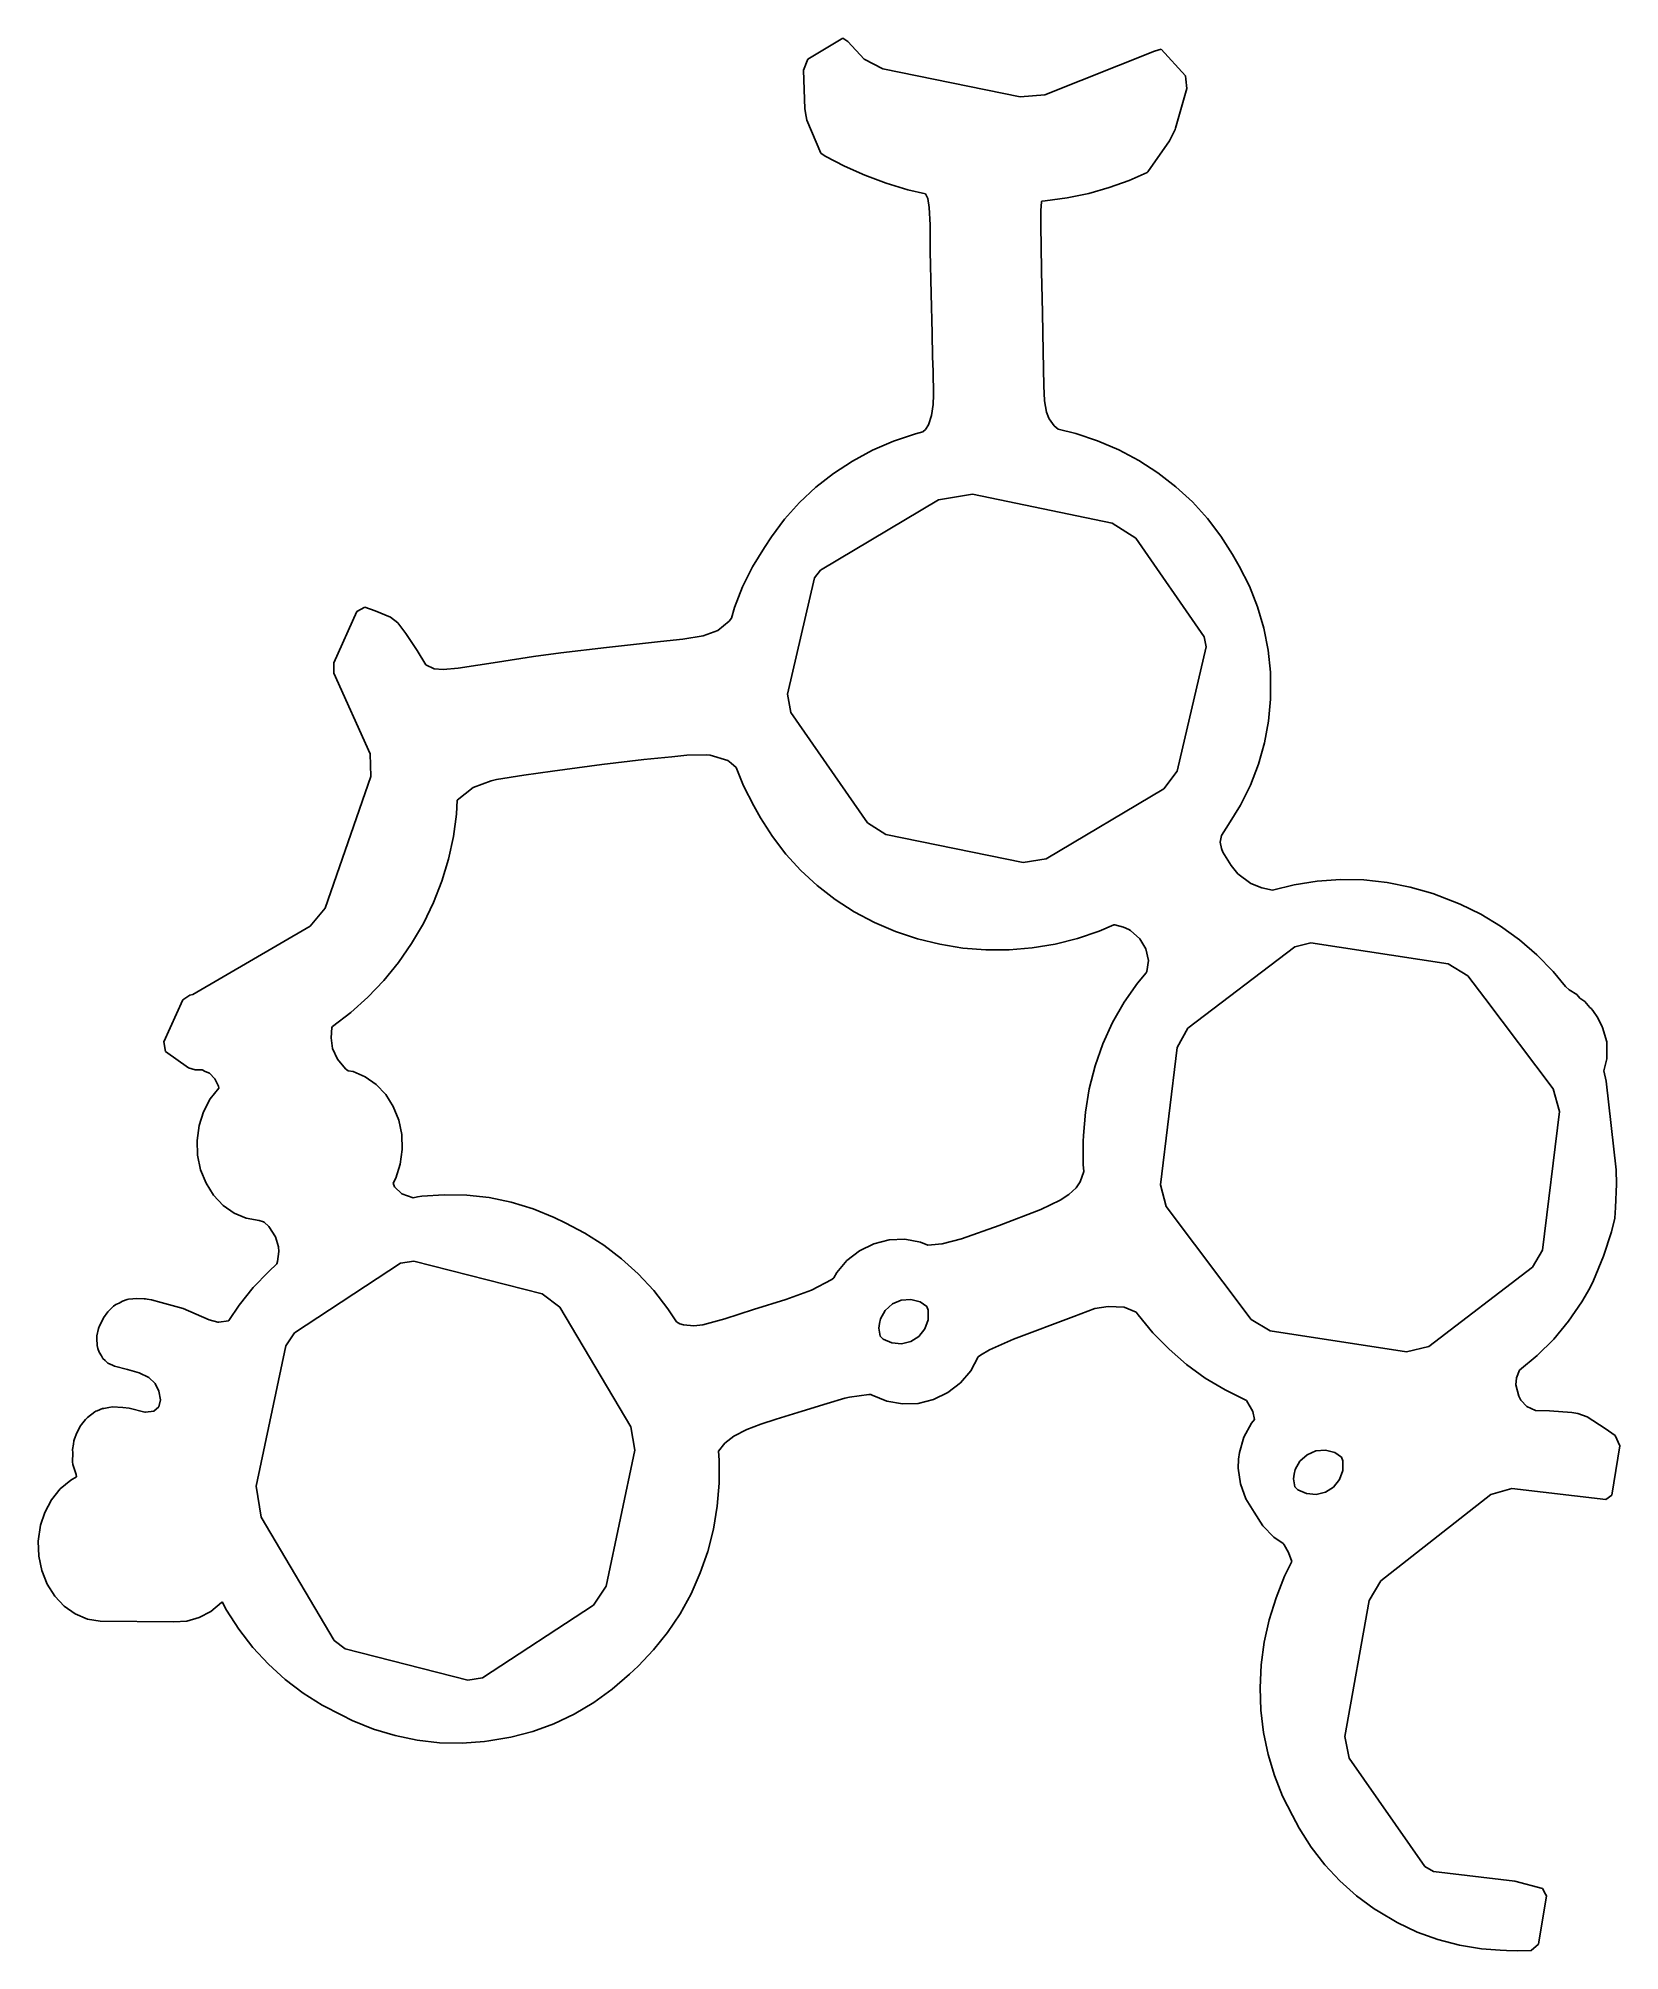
# Model space of a CAD drawing. Header units: metres. Extents: x -35 to 60, y -30 to 85.
import ezdxf

# ---------------------------------------------------------------- set-up
doc = ezdxf.new("R2010")
doc.units = ezdxf.units.M

msp = doc.modelspace()

# ---------------------------------------------------------------- linework, layer by layer
for p, q in [((12.9865, 85.0134), (10.8865, 83.7523)), ((13.2905, 84.827), (12.9865, 85.0134)), ((14.2587, 83.77), (13.2905, 84.827)), ((10.8865, 83.7523), (10.628, 83.1116)), ((15.3782, 83.1808), (14.2587, 83.77)), ((31.6662, 84.2407), (25.0908, 81.6168)), ((32.0492, 84.3526), (31.6662, 84.2407)), ((33.519, 82.7576), (32.0492, 84.3526)), ((10.628, 83.1116), (10.6956, 80.7824)), ((23.6019, 81.5093), (15.3782, 83.1808)), ((33.5423, 82.5663), (33.519, 82.7576)), ((33.598, 82.0116), (33.5423, 82.5663)), ((25.0908, 81.6168), (23.6019, 81.5093)), ((32.9182, 79.6339), (33.598, 82.0116)), ((10.6956, 80.7824), (10.7801, 80.3329)), ((10.7801, 80.3329), (10.8302, 80.1017)), ((10.8302, 80.1017), (11.6544, 78.1222)), ((32.5635, 78.8743), (32.8926, 79.5532)), ((32.8926, 79.5532), (32.9182, 79.6339)), ((11.6544, 78.1222), (11.9227, 77.9562)), ((11.9227, 77.9562), (13.0794, 77.3475)), ((31.2584, 77.0208), (32.5635, 78.8743)), ((13.0794, 77.3475), (14.298, 76.8062)), ((14.298, 76.8062), (15.5694, 76.3364)), ((30.1316, 76.4847), (31.2184, 76.9677)), ((31.2184, 76.9677), (31.2584, 77.0208)), ((15.5694, 76.3364), (16.8838, 75.9418)), ((16.8838, 75.9418), (17.9383, 75.6947)), ((17.9383, 75.6947), (18.0784, 75.4155)), ((26.4273, 75.459), (27.7146, 75.7219)), ((27.7146, 75.7219), (28.9525, 76.0647)), ((28.9525, 76.0647), (30.1316, 76.4847)), ((18.0784, 75.4155), (18.1644, 74.884)), ((18.1644, 74.884), (18.2102, 73.8395)), ((24.8416, 73.6589), (24.8441, 74.69)), ((24.8441, 74.69), (24.8964, 75.2199)), ((24.8964, 75.2199), (24.9059, 75.2638)), ((24.9059, 75.2638), (25.1004, 75.2778)), ((25.1004, 75.2778), (26.4273, 75.459)), ((18.2102, 73.8395), (18.2126, 72.2666)), ((24.8727, 72.635), (24.8416, 73.6589)), ((18.2126, 72.2666), (18.2754, 69.6998)), ((24.8859, 71.0148), (24.8727, 72.635)), ((24.9301, 69.4357), (24.8859, 71.0148)), ((18.2754, 69.6998), (18.3433, 67.3542)), ((24.9394, 68.5373), (24.9301, 69.4357)), ((24.9852, 66.2586), (24.9394, 68.5373)), ((18.3433, 67.3542), (18.3562, 65.928)), ((18.3562, 65.928), (18.3894, 65.0749)), ((25.0204, 64.197), (24.9852, 66.2586)), ((18.3894, 65.0749), (18.4103, 63.6495)), ((25.0748, 63.2965), (25.0204, 64.197)), ((18.3908, 63.0673), (18.2947, 62.4242)), ((18.4103, 63.6495), (18.3908, 63.0673)), ((25.1904, 62.6192), (25.0748, 63.2965)), ((18.2947, 62.4242), (18.1103, 61.8575)), ((25.3269, 62.2657), (25.1904, 62.6192)), ((25.3442, 62.2262), (25.3269, 62.2657)), ((25.6461, 61.7926), (25.3442, 62.2262)), ((16.0247, 60.8808), (14.7653, 60.3343)), ((17.3313, 61.3235), (16.0247, 60.8808)), ((17.7798, 61.4344), (17.3313, 61.3235)), ((17.9282, 61.5818), (17.7798, 61.4344)), ((18.1103, 61.8575), (17.9282, 61.5818)), ((25.8771, 61.598), (25.6461, 61.7926)), ((26.9354, 61.3376), (25.8771, 61.598)), ((28.2471, 60.8987), (26.9354, 61.3376)), ((29.5129, 60.3559), (28.2471, 60.8987)), ((13.5626, 59.6881), (12.4257, 58.9472)), ((14.7653, 60.3343), (13.5626, 59.6881)), ((30.7232, 59.7133), (29.5129, 60.3559)), ((31.8687, 58.9757), (30.7232, 59.7133)), ((12.4257, 58.9472), (11.3633, 58.1172)), ((32.9408, 58.1488), (31.8687, 58.9757)), ((11.3633, 58.1172), (10.3836, 57.2045)), ((11.638, 53.1453), (18.7175, 57.3699)), ((18.7175, 57.3699), (20.745, 57.7039)), ((20.745, 57.7039), (29.1284, 55.9773)), ((33.9312, 57.239), (32.9408, 58.1488)), ((9.49384, 56.2159), (8.70096, 55.1589)), ((10.3836, 57.2045), (9.49384, 56.2159)), ((34.8325, 56.253), (33.9312, 57.239)), ((35.6377, 55.1984), (34.8325, 56.253)), ((8.70096, 55.1589), (8.28575, 54.5064)), ((29.1284, 55.9773), (30.5334, 55.0727)), ((30.5334, 55.0727), (34.6377, 49.1688)), ((36.3408, 54.0833), (35.6377, 55.1984)), ((8.28575, 54.5064), (7.57562, 53.3567)), ((36.7305, 53.3994), (36.3408, 54.0833)), ((7.57562, 53.3567), (6.97673, 52.1537)), ((11.2929, 52.6853), (11.638, 53.1453)), ((37.3434, 52.1982), (36.7305, 53.3994)), ((6.97673, 52.1537), (6.49367, 50.9066)), ((9.6685, 45.7349), (11.2929, 52.6853)), ((37.841, 50.9526), (37.3434, 52.1982)), ((-16.1517, 50.6778), (-17.5288, 47.6066)), ((-15.6646, 50.9352), (-16.1517, 50.6778)), ((-15.0417, 50.7085), (-15.6646, 50.9352)), ((-14.1171, 50.3401), (-15.0417, 50.7085)), ((6.49367, 50.9066), (6.31764, 50.2695)), ((38.2196, 49.672), (37.841, 50.9526)), ((-13.6908, 49.9905), (-14.1171, 50.3401)), ((-13.2111, 49.3675), (-13.6908, 49.9905)), ((-12.7227, 48.6326), (-13.2111, 49.3675)), ((5.4921, 49.5332), (4.61685, 49.2174)), ((6.1803, 50.0954), (5.4921, 49.5332)), ((6.31764, 50.2695), (6.1803, 50.0954)), ((38.4762, 48.3661), (38.2196, 49.672)), ((-12.5352, 48.3428), (-12.7227, 48.6326)), ((-11.9974, 47.4876), (-12.5352, 48.3428)), ((-3.92186, 48.2058), (-5.54509, 47.9834)), ((-1.18198, 48.5259), (-3.92186, 48.2058)), ((2.0656, 48.8866), (-1.18198, 48.5259)), ((3.39641, 49.0264), (2.0656, 48.8866)), ((4.61685, 49.2174), (3.39641, 49.0264)), ((34.7584, 48.5543), (33.0195, 41.1139)), ((34.6377, 49.1688), (34.7584, 48.5543)), ((38.6089, 47.045), (38.4762, 48.3661)), ((-17.5288, 47.6066), (-17.5254, 47.4307)), ((-17.5254, 47.4307), (-17.5237, 46.9778)), ((-17.5237, 46.9778), (-15.3483, 42.1433)), ((-11.5037, 47.244), (-11.9974, 47.4876)), ((-10.964, 47.1974), (-11.5037, 47.244)), ((-10.0679, 47.2737), (-10.964, 47.1974)), ((-7.70804, 47.6482), (-10.0679, 47.2737)), ((-5.54509, 47.9834), (-7.70804, 47.6482)), ((38.6166, 45.7187), (38.6089, 47.045)), ((9.87248, 44.6281), (9.6685, 45.7349)), ((38.4924, 44.1134), (38.6097, 45.4349)), ((38.6097, 45.4349), (38.6166, 45.7187)), ((14.463, 38.0249), (9.87248, 44.6281)), ((38.2511, 42.8068), (38.4924, 44.1134)), ((37.8875, 41.5251), (38.2511, 42.8068)), ((-15.3483, 42.1433), (-15.3099, 40.7879)), ((-4.41919, 41.1082), (-1.45224, 41.5168)), ((-1.45224, 41.5168), (1.05386, 41.8088)), ((1.05386, 41.8088), (2.73917, 41.9764)), ((2.73917, 41.9764), (3.63614, 42.0699)), ((3.63614, 42.0699), (4.82742, 42.0996)), ((4.82742, 42.0996), (5.02469, 42.0788)), ((5.02469, 42.0788), (6.09468, 41.7528)), ((6.09468, 41.7528), (6.29463, 41.5915)), ((6.29463, 41.5915), (6.59813, 41.3341)), ((6.59813, 41.3341), (7.03781, 40.2336)), ((37.4045, 40.2781), (37.8875, 41.5251)), ((-15.3099, 40.7879), (-18.0459, 32.9162)), ((-10.1196, 39.378), (-9.17325, 40.1264)), ((-9.17325, 40.1264), (-8.09222, 40.5424)), ((-8.09222, 40.5424), (-7.77534, 40.6172)), ((-7.77534, 40.6172), (-6.12767, 40.8795)), ((-6.12767, 40.8795), (-4.41919, 41.1082)), ((7.03781, 40.2336), (7.65076, 39.0324)), ((33.0195, 41.1139), (32.218, 40.0455)), ((36.8056, 39.0751), (37.4045, 40.2781)), ((-10.164, 38.5421), (-10.1196, 39.378)), ((7.65076, 39.0324), (8.0576, 38.3183)), ((32.218, 40.0455), (25.1736, 35.8691)), ((36.0954, 37.9254), (36.8056, 39.0751)), ((-10.3487, 37.1918), (-10.164, 38.5421)), ((8.0576, 38.3183), (8.75978, 37.2046)), ((15.5517, 37.3239), (14.463, 38.0249)), ((35.6722, 37.2601), (36.0954, 37.9254)), ((-10.6429, 35.8513), (-10.3487, 37.1918)), ((8.75978, 37.2046), (9.564, 36.1514)), ((23.7881, 35.6408), (15.5517, 37.3239)), ((35.6044, 36.8504), (35.6722, 37.2601)), ((35.6665, 36.4766), (35.6044, 36.8504)), ((-11.0445, 34.5308), (-10.6429, 35.8513)), ((9.564, 36.1514), (10.4641, 35.1667)), ((25.1736, 35.8691), (23.7881, 35.6408)), ((35.7475, 36.2686), (35.6665, 36.4766)), ((36.25, 35.4596), (35.7475, 36.2686)), ((-11.5504, 33.2403), (-11.0445, 34.5308)), ((10.4641, 35.1667), (11.4533, 34.2579)), ((36.6604, 34.9678), (36.25, 35.4596)), ((37.4404, 34.3837), (36.6604, 34.9678)), ((38.0827, 34.1272), (37.4404, 34.3837)), ((41.4063, 34.5328), (40.0262, 34.3143)), ((42.8034, 34.6282), (41.4063, 34.5328)), ((44.2068, 34.5996), (42.8034, 34.6282)), ((45.6058, 34.4473), (44.2068, 34.5996)), ((46.9898, 34.1724), (45.6058, 34.4473)), ((-12.1568, 31.9897), (-11.5504, 33.2403)), ((11.4533, 34.2579), (12.524, 33.4321)), ((12.524, 33.4321), (13.668, 32.6955)), ((38.7227, 33.9947), (38.0827, 34.1272)), ((40.0262, 34.3143), (38.7227, 33.9947)), ((48.3483, 33.7771), (46.9898, 34.1724)), ((48.6908, 33.6506), (48.3483, 33.7771)), ((49.976, 33.1523), (48.6908, 33.6506)), ((-18.0459, 32.9162), (-18.9337, 31.8277)), ((13.668, 32.6955), (14.8767, 32.0537)), ((51.2166, 32.5437), (49.976, 33.1523)), ((52.403, 31.8294), (51.2166, 32.5437)), ((-18.9337, 31.8277), (-25.9616, 27.7291)), ((-12.859, 30.7885), (-12.1568, 31.9897)), ((14.8767, 32.0537), (16.1409, 31.5116)), ((16.1409, 31.5116), (17.4509, 31.0733)), ((17.4509, 31.0733), (18.7968, 30.7421)), ((25.7007, 30.7522), (27.0427, 31.0873)), ((27.0427, 31.0873), (28.3475, 31.5295)), ((28.3475, 31.5295), (29.2185, 31.908)), ((29.2185, 31.908), (29.2755, 31.9033)), ((29.2755, 31.9033), (29.8026, 31.7676)), ((29.8026, 31.7676), (30.1279, 31.6364)), ((30.1279, 31.6364), (30.2221, 31.5737)), ((30.2221, 31.5737), (30.7869, 31.0783)), ((30.7869, 31.0783), (31.1464, 30.4639)), ((53.5264, 31.0148), (52.403, 31.8294)), ((54.578, 30.1062), (53.5264, 31.0148)), ((-13.6517, 29.6459), (-12.859, 30.7885)), ((18.7968, 30.7421), (20.1683, 30.5206)), ((20.1683, 30.5206), (21.555, 30.4104)), ((21.555, 30.4104), (22.9464, 30.4125)), ((22.9464, 30.4125), (24.3318, 30.5267)), ((24.3318, 30.5267), (25.7007, 30.7522)), ((31.1464, 30.4639), (31.3033, 29.7665)), ((33.665, 25.7258), (40.0674, 30.5988)), ((40.0674, 30.5988), (41.0189, 30.838)), ((41.0189, 30.838), (49.2526, 29.5744)), ((55.5501, 29.1104), (54.578, 30.1062)), ((-14.5289, 28.5704), (-13.6517, 29.6459)), ((31.1532, 29.0306), (30.64, 28.4182)), ((31.207, 29.1107), (31.1532, 29.0306)), ((31.3033, 29.7665), (31.207, 29.1107)), ((49.2526, 29.5744), (50.4393, 28.8599)), ((50.4393, 28.8599), (51.4638, 27.5107)), ((56.2939, 28.2059), (55.5501, 29.1104)), ((-26.1574, 27.7013), (-26.5779, 27.4253)), ((-25.9616, 27.7291), (-26.1574, 27.7013)), ((-16.5094, 26.6535), (-15.4839, 27.5704)), ((-15.4839, 27.5704), (-14.5289, 28.5704)), ((30.64, 28.4182), (29.8443, 27.2709)), ((51.4638, 27.5107), (55.555, 22.0867)), ((56.5169, 28.0218), (56.2939, 28.2059)), ((56.9606, 27.7359), (56.5169, 28.0218)), ((57.1447, 27.5148), (56.9606, 27.7359)), ((57.4449, 27.3069), (57.1447, 27.5148)), ((-26.5779, 27.4253), (-27.7114, 24.8974)), ((-17.6091, 25.819), (-16.5094, 26.6535)), ((29.8443, 27.2709), (29.1523, 26.0548)), ((57.7542, 26.9487), (57.4449, 27.3069)), ((57.823, 26.8925), (57.7542, 26.9487)), ((57.9197, 26.7682), (57.823, 26.8925)), ((58.2324, 26.338), (57.9197, 26.7682)), ((-17.6778, 25.135), (-17.6352, 25.7544)), ((-17.6352, 25.7544), (-17.6091, 25.819)), ((29.1523, 26.0548), (28.5694, 24.7793)), ((33.0158, 24.5562), (33.665, 25.7258)), ((58.4853, 25.8078), (58.2324, 26.338)), ((58.5043, 25.7646), (58.4853, 25.8078)), ((58.7577, 24.9096), (58.5043, 25.7646)), ((-27.7114, 24.8974), (-27.5987, 24.3199)), ((-27.5987, 24.3199), (-26.2239, 23.3398)), ((-17.5961, 24.5069), (-17.6778, 25.135)), ((-17.31, 23.8616), (-17.5961, 24.5069)), ((28.5694, 24.7793), (28.1, 23.454)), ((32.0103, 16.3437), (33.0158, 24.5562)), ((58.7671, 24.8692), (58.7577, 24.9096)), ((58.76, 23.8789), (58.768, 24.7343)), ((58.768, 24.7343), (58.7671, 24.8692)), ((-26.2239, 23.3398), (-25.8337, 23.2249)), ((-25.8337, 23.2249), (-25.4018, 23.2293)), ((-25.4018, 23.2293), (-25.2332, 23.1326)), ((-25.2332, 23.1326), (-24.9756, 23.0159)), ((-24.9756, 23.0159), (-24.6528, 22.6864)), ((-16.8134, 23.2789), (-17.31, 23.8616)), ((-16.6619, 23.1671), (-16.8134, 23.2789)), ((-16.3683, 23.1187), (-16.6619, 23.1671)), ((-15.6411, 22.812), (-16.3683, 23.1187)), ((28.1, 23.454), (27.7477, 22.0891)), ((58.5912, 23.1603), (58.6692, 23.4879)), ((58.7236, 22.535), (58.5912, 23.1603)), ((58.6692, 23.4879), (58.76, 23.8789)), ((-24.4022, 22.1296), (-24.9235, 21.4789)), ((-24.6528, 22.6864), (-24.4341, 22.2434)), ((-24.4341, 22.2434), (-24.4022, 22.1296)), ((-14.98, 22.3477), (-15.6411, 22.812)), ((-14.4106, 21.7437), (-14.98, 22.3477)), ((27.7477, 22.0891), (27.5151, 20.695)), ((55.555, 22.0867), (55.9225, 20.7315)), ((59.3247, 17.2415), (58.7236, 22.535)), ((-25.328, 20.7173), (-25.5959, 19.8798)), ((-24.9235, 21.4789), (-25.328, 20.7173)), ((-13.9548, 21.0233), (-14.4106, 21.7437)), ((-13.6299, 20.2142), (-13.9548, 21.0233)), ((27.5151, 20.695), (27.404, 19.2822)), ((55.9225, 20.7315), (54.9057, 12.4271)), ((-25.5959, 19.8798), (-25.7167, 18.9985)), ((-13.4486, 19.3474), (-13.6299, 20.2142)), ((-25.7167, 18.9985), (-25.6859, 18.1073)), ((-13.5385, 17.5749), (-13.4177, 18.4562)), ((-13.4177, 18.4562), (-13.4486, 19.3474)), ((27.404, 19.2822), (27.3821, 18.9278)), ((27.3821, 18.9278), (27.393, 17.549)), ((-25.6859, 18.1073), (-25.5045, 17.2405)), ((-25.5045, 17.2405), (-25.1797, 16.4313)), ((-13.8064, 16.7374), (-13.5385, 17.5749)), ((27.393, 17.549), (27.4332, 17.1298)), ((59.3366, 16.3792), (59.3247, 17.2415)), ((-25.1797, 16.4313), (-24.7238, 15.711)), ((-13.9628, 16.4404), (-13.8064, 16.7374)), ((-13.8757, 16.2113), (-13.9628, 16.4404)), ((-13.4503, 15.8017), (-13.8757, 16.2113)), ((26.9666, 16.1521), (26.517, 15.7615)), ((27.1976, 16.5172), (26.9666, 16.1521)), ((27.4332, 17.1298), (27.1976, 16.5172)), ((32.355, 15.0276), (32.0103, 16.3437)), ((59.2945, 14.9691), (59.3366, 16.3792)), ((-24.7238, 15.711), (-24.1544, 15.107)), ((-24.1544, 15.107), (-23.4934, 14.6427)), ((-12.7688, 15.5605), (-13.4503, 15.8017)), ((-12.502, 15.6096), (-12.7688, 15.5605)), ((-12.248, 15.6472), (-12.502, 15.6096)), ((-10.9046, 15.7451), (-12.248, 15.6472)), ((-9.55624, 15.7181), (-10.9046, 15.7451)), ((-8.21304, 15.5664), (-9.55624, 15.7181)), ((-6.88527, 15.2912), (-8.21304, 15.5664)), ((-5.58302, 14.8945), (-6.88527, 15.2912)), ((-4.31624, 14.3795), (-5.58302, 14.8945)), ((26.0103, 15.4157), (24.8481, 14.8594)), ((26.517, 15.7615), (26.0103, 15.4157)), ((37.4561, 8.26469), (32.355, 15.0276)), ((59.2487, 14.3392), (59.2945, 14.9691)), ((-23.4934, 14.6427), (-22.7661, 14.336)), ((-22.7661, 14.336), (-22.0006, 14.1985)), ((-22.0006, 14.1985), (-21.9872, 14.1987)), ((-21.9872, 14.1987), (-21.7323, 14.1159)), ((-21.7323, 14.1159), (-21.7023, 14.0968)), ((-21.7023, 14.0968), (-21.4123, 13.8327)), ((-21.4123, 13.8327), (-21.022, 13.218)), ((-3.66597, 14.0572), (-4.31624, 14.3795)), ((-2.48035, 13.4463), (-3.66597, 14.0572)), ((22.3428, 13.8974), (20.0993, 13.108)), ((24.8481, 14.8594), (22.3428, 13.8974)), ((59.0499, 13.5249), (59.2487, 14.3392)), ((-21.022, 13.218), (-20.8268, 12.6161)), ((-20.8268, 12.6161), (-20.8074, 12.3331)), ((-1.34752, 12.7289), (-2.48035, 13.4463)), ((-0.276077, 11.9104), (-1.34752, 12.7289)), ((14.8361, 12.8073), (13.9803, 12.3913)), ((15.7581, 13.0371), (14.8361, 12.8073)), ((16.7073, 13.0709), (15.7581, 13.0371)), ((17.6417, 12.9071), (16.7073, 13.0709)), ((18.079, 12.7309), (17.6417, 12.9071)), ((18.2993, 12.7418), (18.079, 12.7309)), ((18.9294, 12.8094), (18.2993, 12.7418)), ((20.0993, 13.108), (18.9294, 12.8094)), ((58.5744, 12.0715), (59.0499, 13.5249)), ((-20.9438, 11.5935), (-21.4245, 11.1418)), ((-20.8917, 11.7374), (-20.9438, 11.5935)), ((-20.8074, 12.3331), (-20.8917, 11.7374)), ((-19.8853, 7.46777), (-13.518, 11.6456)), ((-13.518, 11.6456), (-12.7237, 11.7679)), ((-12.7237, 11.7679), (-5.02885, 9.80222)), ((0.725784, 10.9973), (-0.276077, 11.9104)), ((13.2293, 11.8076), (12.6156, 11.0816)), ((13.9803, 12.3913), (13.2293, 11.8076)), ((54.9057, 12.4271), (54.3201, 11.3981)), ((57.9729, 10.6092), (58.5744, 12.0715)), ((-21.4245, 11.1418), (-22.3516, 10.1766)), ((1.65048, 9.99626), (0.725784, 10.9973)), ((12.3151, 10.6559), (11.1047, 10.0333)), ((12.4424, 10.7594), (12.3151, 10.6559)), ((12.6156, 11.0816), (12.4424, 10.7594)), ((54.3201, 11.3981), (48.095, 6.66002)), ((57.7445, 10.1501), (57.9729, 10.6092)), ((-30.5785, 9.16748), (-30.7304, 9.06592)), ((-30.3944, 9.24525), (-30.5785, 9.16748)), ((-30.1873, 9.37526), (-30.3944, 9.24525)), ((-29.9069, 9.47508), (-30.1873, 9.37526)), ((-29.8326, 9.49249), (-29.9069, 9.47508)), ((-29.5638, 9.50903), (-29.8326, 9.49249)), ((-29.3175, 9.52788), (-29.5638, 9.50903)), ((-28.8887, 9.50128), (-29.3175, 9.52788)), ((-28.805, 9.50044), (-28.8887, 9.50128)), ((-28.6996, 9.49428), (-28.805, 9.50044)), ((-28.4538, 9.45526), (-28.6996, 9.49428)), ((-27.8577, 9.29666), (-28.4538, 9.45526)), ((-26.5589, 8.91794), (-27.8577, 9.29666)), ((-22.3516, 10.1766), (-23.1944, 9.12772)), ((-5.02885, 9.80222), (-3.97421, 9.01093)), ((2.49097, 8.91505), (1.65048, 9.99626)), ((9.56084, 9.47255), (7.62091, 8.86702)), ((11.1047, 10.0333), (9.56084, 9.47255)), ((15.5261, 8.813), (15.9546, 9.19795)), ((15.9546, 9.19795), (16.4844, 9.42395)), ((16.4844, 9.42395), (17.0581, 9.46652)), ((17.0581, 9.46652), (17.6136, 9.32103)), ((17.6136, 9.32103), (18.0221, 9.0489)), ((56.4752, 8.1705), (57.271, 9.31789)), ((57.271, 9.31789), (57.7445, 10.1501)), ((-31.3321, 8.37103), (-31.592, 7.82332)), ((-31.0555, 8.73213), (-31.3321, 8.37103)), ((-30.8801, 8.91045), (-31.0555, 8.73213)), ((-30.7304, 9.06592), (-30.8801, 8.91045)), ((-24.9919, 8.24809), (-26.5589, 8.91794)), ((-24.4648, 8.11862), (-24.9919, 8.24809)), ((-24.4094, 8.11649), (-24.4648, 8.11862)), ((-23.8388, 8.19539), (-24.4094, 8.11649)), ((-23.8056, 8.21404), (-23.8388, 8.19539)), ((-23.1944, 9.12772), (-23.8056, 8.21404)), ((-3.97421, 9.01093), (0.286697, 1.83002)), ((3.00481, 8.12486), (2.49097, 8.91505)), ((3.21535, 8.00166), (3.00481, 8.12486)), ((5.90741, 8.30809), (4.58353, 7.95859)), ((7.62091, 8.86702), (5.90741, 8.30809)), ((15.1429, 7.74583), (15.1707, 8.03244)), ((15.1707, 8.03244), (15.2454, 8.31082)), ((15.2454, 8.31082), (15.5261, 8.813)), ((18.0885, 8.24974), (17.8942, 7.70877)), ((18.0221, 9.0489), (18.0964, 8.82335)), ((18.0964, 8.82335), (18.0885, 8.24974)), ((23.2003, 7.08131), (26.8256, 8.45206)), ((26.8256, 8.45206), (28.0872, 8.91852)), ((28.0872, 8.91852), (28.8734, 9.04813)), ((28.8734, 9.04813), (29.836, 8.99806)), ((29.836, 8.99806), (30.5659, 8.71083)), ((30.5659, 8.71083), (30.675, 8.55209)), ((30.675, 8.55209), (31.5589, 7.47812)), ((38.5837, 7.58578), (37.4561, 8.26469)), ((55.5818, 7.10056), (56.4752, 8.1705)), ((-31.7235, 7.28426), (-31.7253, 7.12233)), ((-31.7253, 7.12233), (-31.699, 6.70483)), ((-31.616, 7.73314), (-31.7235, 7.28426)), ((-31.6037, 7.79543), (-31.616, 7.73314)), ((-31.592, 7.82332), (-31.6037, 7.79543)), ((-20.4039, 6.69243), (-19.8853, 7.46777)), ((3.42897, 7.94368), (3.21535, 8.00166)), ((4.05528, 7.8941), (3.42897, 7.94368)), ((4.58353, 7.95859), (4.05528, 7.8941)), ((15.2163, 7.2668), (15.1429, 7.74583)), ((15.3938, 7.10023), (15.2163, 7.2668)), ((15.9172, 6.8654), (15.3938, 7.10023)), ((17.049, 6.94937), (16.4896, 6.81323)), ((17.5347, 7.25908), (17.049, 6.94937)), ((17.8942, 7.70877), (17.5347, 7.25908)), ((21.7744, 6.4438), (23.2003, 7.08131)), ((31.5589, 7.47812), (32.5296, 6.4836)), ((46.7663, 6.32596), (38.5837, 7.58578)), ((54.5974, 6.11618), (55.5818, 7.10056)), ((-31.699, 6.70483), (-31.655, 6.53636)), ((-31.655, 6.53636), (-31.5816, 6.31938)), ((-31.5816, 6.31938), (-31.452, 6.09239)), ((-31.452, 6.09239), (-31.3602, 5.93961)), ((-31.3602, 5.93961), (-31.2289, 5.82036)), ((-31.2289, 5.82036), (-31.056, 5.65146)), ((-22.1734, -1.72238), (-20.4039, 6.69243)), ((16.4896, 6.81323), (15.9172, 6.8654)), ((20.6436, 5.20059), (21.0877, 6.02672)), ((21.0877, 6.02672), (21.2225, 6.12701)), ((21.2225, 6.12701), (21.7744, 6.4438)), ((32.5296, 6.4836), (33.5799, 5.57611)), ((48.095, 6.66002), (46.7663, 6.32596)), ((53.5269, 5.2244), (54.5974, 6.11618)), ((-31.056, 5.65146), (-30.7771, 5.52757)), ((-30.7771, 5.52757), (-30.6587, 5.47075)), ((-30.6587, 5.47075), (-29.8871, 5.26854)), ((-29.8871, 5.26854), (-29.1956, 5.07823)), ((-29.1956, 5.07823), (-28.613, 4.79575)), ((-28.613, 4.79575), (-28.2329, 4.43593)), ((20.0299, 4.47455), (20.6436, 5.20059)), ((33.5799, 5.57611), (34.7018, 4.76259)), ((34.7018, 4.76259), (35.8868, 4.04921)), ((53.304, 4.35809), (53.3483, 4.77791)), ((53.3483, 4.77791), (53.5269, 5.2244)), ((-28.2329, 4.43593), (-28.0065, 3.98148)), ((-27.9063, 3.45599), (-28.0104, 3.03545)), ((-28.0065, 3.98148), (-27.9063, 3.45599)), ((12.0366, 3.24051), (13.1045, 3.56377)), ((13.1045, 3.56377), (13.3906, 3.6244)), ((13.3906, 3.6244), (14.5471, 3.77988)), ((14.5471, 3.77988), (14.6691, 3.77614)), ((14.6691, 3.77614), (14.7388, 3.72919)), ((14.7388, 3.72919), (15.6175, 3.37506)), ((17.5011, 3.2451), (18.4235, 3.47496)), ((18.4235, 3.47496), (19.2788, 3.89076)), ((19.2788, 3.89076), (20.0299, 4.47455)), ((35.8868, 4.04921), (37.1257, 3.44139)), ((37.1257, 3.44139), (37.17, 3.42317)), ((53.4897, 3.6669), (53.304, 4.35809)), ((53.6169, 3.43196), (53.4897, 3.6669)), ((-32.2867, 2.40161), (-32.3924, 2.28261)), ((-31.8465, 2.74767), (-32.2867, 2.40161)), ((-31.7816, 2.78024), (-31.8465, 2.74767)), ((-31.7019, 2.80417), (-31.7816, 2.78024)), ((-31.3839, 2.93964), (-31.7019, 2.80417)), ((-31.3075, 2.94395), (-31.3839, 2.93964)), ((-31.0109, 3.00513), (-31.3075, 2.94395)), ((-30.7787, 3.02873), (-31.0109, 3.00513)), ((-30.1609, 3.0023), (-30.7787, 3.02873)), ((-29.7945, 2.94817), (-30.1609, 3.0023)), ((-28.8482, 2.72388), (-29.7945, 2.94817)), ((-28.8112, 2.72141), (-28.8482, 2.72388)), ((-28.3055, 2.77594), (-28.8112, 2.72141)), ((-28.0104, 3.03545), (-28.3055, 2.77594)), ((8.07423, 2.00204), (8.99478, 2.29199)), ((8.99478, 2.29199), (10.5476, 2.77505)), ((10.5476, 2.77505), (12.0366, 3.24051)), ((15.6175, 3.37506), (16.5523, 3.21135)), ((16.5523, 3.21135), (17.5011, 3.2451)), ((37.17, 3.42317), (37.5505, 2.75424)), ((37.5505, 2.75424), (37.6499, 2.27089)), ((53.9736, 3.0563), (53.6169, 3.43196)), ((54.4974, 2.81964), (53.9736, 3.0563)), ((55.3383, 2.79893), (54.4974, 2.81964)), ((56.6783, 2.7048), (55.3383, 2.79893)), ((57.0245, 2.64812), (56.6783, 2.7048)), ((57.588, 2.44363), (57.0245, 2.64812)), ((58.6586, 1.74893), (57.588, 2.44363)), ((-32.923, 1.48369), (-33.0565, 1.12741)), ((-32.6988, 1.88995), (-32.923, 1.48369)), ((-32.6446, 1.97935), (-32.6988, 1.88995)), ((-32.3924, 2.28261), (-32.6446, 1.97935)), ((0.286697, 1.83002), (0.515839, 0.440491)), ((5.91522, 0.8517), (6.45044, 1.2769)), ((6.45044, 1.2769), (7.22969, 1.67247)), ((7.22969, 1.67247), (8.07423, 2.00204)), ((37.0172, 1.2177), (36.7512, 0.307007)), ((37.4669, 2.05434), (37.0172, 1.2177)), ((37.6499, 2.27089), (37.4669, 2.05434)), ((59.2617, 1.31911), (58.6586, 1.74893)), ((59.5412, 0.701385), (59.2617, 1.31911)), ((-33.1652, 0.280563), (-33.1908, -0.252121)), ((-33.119, 0.800781), (-33.1815, 0.474915)), ((-33.1815, 0.474915), (-33.1652, 0.280563)), ((-33.0959, 1.01039), (-33.119, 0.800781)), ((-33.0565, 1.12741), (-33.0959, 1.01039)), ((0.515839, 0.440491), (-1.19525, -7.69675)), ((5.52805, 0.375427), (5.91522, 0.8517)), ((5.57091, -0.147568), (5.52805, 0.375427)), ((36.7512, 0.307007), (36.6957, -0.106506)), ((40.3774, -0.214233), (40.8059, 0.1707)), ((40.8059, 0.1707), (41.3356, 0.396713)), ((41.3356, 0.396713), (41.9094, 0.43927)), ((41.9094, 0.43927), (42.4649, 0.293777)), ((42.4649, 0.293777), (42.8734, 0.021652)), ((42.8734, 0.021652), (42.9477, -0.203888)), ((59.0598, -2.24873), (59.5412, 0.701385)), ((-33.1908, -0.252121), (-33.1578, -0.419739)), ((-33.1578, -0.419739), (-32.9613, -1.00833)), ((-32.9613, -1.00833), (-32.9444, -1.16379)), ((5.57007, -1.537), (5.57091, -0.147568)), ((36.6957, -0.106506), (36.6806, -0.637878)), ((36.6806, -0.637878), (36.8083, -1.57538)), ((39.9942, -1.2814), (40.022, -0.994797)), ((40.022, -0.994797), (40.0967, -0.716415)), ((40.0967, -0.716415), (40.3774, -0.214233)), ((42.9398, -0.777496), (42.7455, -1.31847)), ((42.9477, -0.203888), (42.9398, -0.777496)), ((-33.9157, -1.87349), (-34.4415, -2.52988)), ((-33.2889, -1.34755), (-33.9157, -1.87349)), ((-32.9444, -1.16379), (-33.2889, -1.34755)), ((-21.8677, -3.57587), (-22.1734, -1.72238)), ((5.45518, -2.91884), (5.57007, -1.537)), ((36.8083, -1.57538), (37.1291, -2.4657)), ((40.0676, -1.76044), (39.9942, -1.2814)), ((40.2451, -1.92699), (40.0676, -1.76044)), ((40.7685, -2.16182), (40.2451, -1.92699)), ((41.3409, -2.214), (40.7685, -2.16182)), ((41.9003, -2.07787), (41.3409, -2.214)), ((42.386, -1.76816), (41.9003, -2.07787)), ((42.7455, -1.31847), (42.386, -1.76816)), ((45.2128, -7.38586), (51.8054, -2.20555)), ((51.8054, -2.20555), (53.064, -1.84511)), ((53.064, -1.84511), (58.7143, -2.50395)), ((58.7143, -2.50395), (59.0598, -2.24873)), ((-34.846, -3.29146), (-35.0962, -4.05357)), ((-34.4415, -2.52988), (-34.846, -3.29146)), ((5.22713, -4.28261), (5.45518, -2.91884)), ((37.1291, -2.4657), (37.6285, -3.26837)), ((37.6285, -3.26837), (38.1488, -4.08818)), ((-35.0962, -4.05357), (-35.2347, -5.01028)), ((-17.4922, -10.9634), (-21.8677, -3.57587)), ((4.88762, -5.6179), (5.22713, -4.28261)), ((38.1488, -4.08818), (38.8053, -4.769)), ((-35.2347, -5.01028), (-35.2039, -5.90147)), ((4.43929, -6.91457), (4.88762, -5.6179)), ((38.8053, -4.769), (39.3742, -5.15253)), ((39.3742, -5.15253), (39.4318, -5.21904)), ((39.4318, -5.21904), (39.6987, -5.69058)), ((39.6987, -5.69058), (39.8935, -6.22667)), ((-35.2039, -5.90147), (-35.0225, -6.7683)), ((-35.0225, -6.7683), (-34.6977, -7.57744)), ((39.8935, -6.22667), (39.4565, -7.10608)), ((-34.6977, -7.57744), (-34.2418, -8.29784)), ((-1.19525, -7.69675), (-1.95563, -8.83348)), ((3.88548, -8.16273), (4.43929, -6.91457)), ((39.4565, -7.10608), (38.9426, -8.39514)), ((44.5167, -8.56133), (45.2128, -7.38586)), ((-34.2418, -8.29784), (-33.6724, -8.90176)), ((-33.6724, -8.90176), (-33.0114, -9.36606)), ((-24.8815, -9.21533), (-24.2547, -8.68938)), ((-24.2547, -8.68938), (-24.2196, -8.64511)), ((-24.2196, -8.64511), (-23.9571, -9.13365)), ((-23.9571, -9.13365), (-23.2062, -10.2883)), ((-1.95563, -8.83348), (-8.60661, -13.1974)), ((3.23047, -9.35291), (3.88548, -8.16273)), ((38.9426, -8.39514), (38.536, -9.71764)), ((43.0699, -16.7162), (44.5167, -8.56133)), ((-33.0114, -9.36606), (-32.2841, -9.67284)), ((-32.2841, -9.67284), (-31.5186, -9.81032)), ((-31.5186, -9.81032), (-27.113, -9.83794)), ((-27.113, -9.83794), (-26.3386, -9.80086)), ((-26.3386, -9.80086), (-25.5851, -9.59062)), ((-25.5851, -9.59062), (-24.8815, -9.21533)), ((-23.2062, -10.2883), (-22.3647, -11.3709)), ((2.47922, -10.476), (3.23047, -9.35291)), ((38.536, -9.71764), (38.2397, -11.0635)), ((-22.3647, -11.3709), (-21.4388, -12.3732)), ((-16.8334, -11.4667), (-17.4922, -10.9634)), ((1.63742, -11.5235), (2.47922, -10.476)), ((38.2397, -11.0635), (38.0561, -12.4225)), ((-21.4388, -12.3732), (-20.4356, -13.2876)), ((-9.48412, -13.3441), (-16.8334, -11.4667)), ((0.194534, -12.9733), (0.711533, -12.4875)), ((0.711533, -12.4875), (1.63742, -11.5235)), ((38.0561, -12.4225), (37.9865, -13.7844)), ((-20.4356, -13.2876), (-19.3628, -14.107)), ((-8.60661, -13.1974), (-9.48412, -13.3441)), ((-0.838943, -13.8729), (0.194534, -12.9733)), ((-19.3628, -14.107), (-18.2285, -14.8254)), ((-18.2285, -14.8254), (-17.0413, -15.4371)), ((-3.1122, -15.3645), (-1.94402, -14.672)), ((-1.94402, -14.672), (-0.838943, -13.8729)), ((37.9865, -13.7844), (38.0315, -15.1386)), ((-17.0413, -15.4371), (-16.4186, -15.7457)), ((-16.4186, -15.7457), (-15.1518, -16.2608)), ((-5.60204, -16.4094), (-4.33464, -15.9451)), ((-4.33464, -15.9451), (-3.1122, -15.3645)), ((38.0315, -15.1386), (38.1907, -16.4749)), ((-15.1518, -16.2608), (-13.8495, -16.6574)), ((-13.8495, -16.6574), (-12.5218, -16.9326)), ((-12.5218, -16.9326), (-11.1786, -17.0843)), ((-11.1786, -17.0843), (-9.83017, -17.1113)), ((-9.83017, -17.1113), (-8.4868, -17.0135)), ((-8.4868, -17.0135), (-8.2328, -16.9759)), ((-8.2328, -16.9759), (-6.90471, -16.7538)), ((-6.90471, -16.7538), (-5.60204, -16.4094)), ((38.1907, -16.4749), (38.4629, -17.7832)), ((43.3282, -18.009), (43.0699, -16.7162)), ((38.4629, -17.7832), (38.846, -19.0535)), ((47.8528, -24.4856), (43.3282, -18.009)), ((38.846, -19.0535), (39.3371, -20.2762)), ((39.3371, -20.2762), (39.9326, -21.4418)), ((39.9326, -21.4418), (40.3361, -22.2012)), ((40.3361, -22.2012), (41.0524, -23.3345)), ((41.0524, -23.3345), (41.8661, -24.3913)), ((41.8661, -24.3913), (42.7709, -25.3635)), ((48.3848, -24.8031), (47.8528, -24.4856)), ((53.2574, -25.3713), (48.3848, -24.8031)), ((42.7709, -25.3635), (43.76, -26.2439)), ((43.76, -26.2439), (44.8257, -27.0256)), ((54.9141, -25.8106), (53.2574, -25.3713)), ((54.6694, -29.1509), (55.1415, -26.2582)), ((55.095, -26.1626), (54.9141, -25.8106)), ((55.1415, -26.2582), (55.095, -26.1626)), ((44.8257, -27.0256), (45.0727, -27.1783)), ((45.0727, -27.1783), (46.2071, -27.8554)), ((46.2071, -27.8554), (47.4015, -28.4228)), ((47.4015, -28.4228), (48.6468, -28.8762)), ((48.6468, -28.8762), (49.9335, -29.2121)), ((49.9335, -29.2121), (51.2518, -29.4279)), ((51.2518, -29.4279), (52.3738, -29.5067)), ((52.3738, -29.5067), (52.7632, -29.5262)), ((52.7632, -29.5262), (53.4026, -29.542)), ((53.4026, -29.542), (54.2281, -29.5247)), ((54.2281, -29.5247), (54.6694, -29.1509))]:
    msp.add_line(p, q)

doc.saveas('drawing.dxf')
